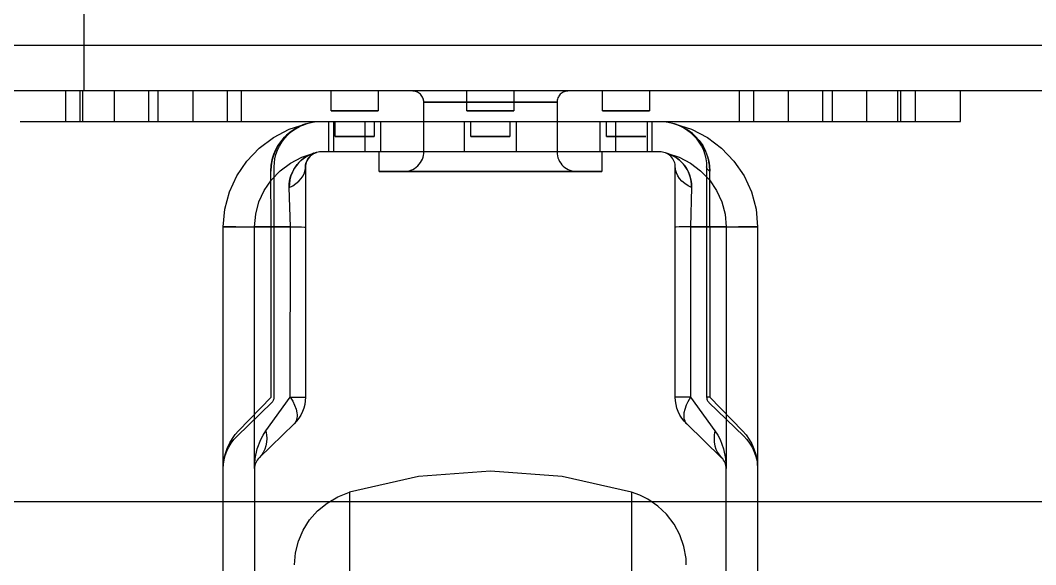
# Model space of a CAD drawing. Header units: millimetres. Extents: x 10366 to 13995, y 24552 to 29685.
# Drawn here: x 12621.7 to 12688.4, y 28023.2 to 28059 of the extents above; entities that cross this region are included whole.
import ezdxf

# ---------------------------------------------------------------- set-up
doc = ezdxf.new("R2010")
doc.units = ezdxf.units.MM
doc.header["$LTSCALE"] = 3
doc.layers.add('DomyÅ›lny', color=7, linetype='Continuous')

msp = doc.modelspace()

# ---------------------------------------------------------------- linework, layer by layer
at = {"layer": 'DomyÅ›lny'}
for p, q in [((12625.916, 28054.328), (12625.916, 28754.328)), ((13250.88, 28057.328), (12567.06, 28057.328)), ((13253.97, 28054.328), (12563.97, 28054.328)), ((12624.703, 28052.328), (12624.703, 28054.328)), ((12625.638, 28054.328), (12625.638, 28052.328)), ((12625.836, 28052.328), (12625.836, 28054.328)), ((12627.895, 28054.328), (12627.895, 28052.328)), ((12630.153, 28052.328), (12630.153, 28054.328)), ((12630.787, 28052.328), (12630.787, 28054.328)), ((12633.045, 28054.328), (12633.045, 28052.328)), ((12635.302, 28054.328), (12635.302, 28052.328)), ((12636.237, 28054.328), (12636.237, 28052.328)), ((12642.148, 28053.028), (12642.148, 28054.328)), ((12645.238, 28054.328), (12645.238, 28053.028)), ((12651.067, 28053.028), (12651.067, 28054.328)), ((12654.156, 28054.328), (12654.156, 28053.028)), ((12659.986, 28053.028), (12659.986, 28054.328)), ((12663.075, 28054.328), (12663.075, 28053.028)), ((12668.986, 28052.328), (12668.986, 28054.328)), ((12669.921, 28052.328), (12669.921, 28054.328)), ((12672.179, 28054.328), (12672.179, 28052.328)), ((12674.436, 28054.328), (12674.436, 28052.328)), ((12675.071, 28054.328), (12675.071, 28052.328)), ((12677.328, 28054.328), (12677.328, 28052.328)), ((12679.388, 28052.328), (12679.388, 28054.328)), ((12679.586, 28052.328), (12679.586, 28054.328)), ((12680.521, 28054.328), (12680.521, 28052.328)), ((12683.507, 28052.328), (12683.507, 28054.328)), ((12648.235, 28050.328), (12648.235, 28053.588)), ((12656.989, 28053.588), (12656.989, 28050.328)), ((12625.836, 28052.328), (12679.388, 28052.328)), ((12641.994, 28050.328), (12641.994, 28052.328)), ((12642.313, 28050.328), (12642.313, 28052.328)), ((12642.406, 28051.328), (12642.406, 28052.328)), ((12644.373, 28050.328), (12644.373, 28052.328)), ((12644.98, 28052.328), (12644.98, 28051.328)), ((12645.392, 28052.328), (12645.392, 28050.328)), ((12650.912, 28050.328), (12650.912, 28052.328)), ((12651.324, 28051.328), (12651.324, 28052.328)), ((12653.899, 28052.328), (12653.899, 28051.328)), ((12654.311, 28052.328), (12654.311, 28050.328)), ((12659.831, 28050.328), (12659.831, 28052.328)), ((12660.243, 28051.328), (12660.243, 28052.328)), ((12660.85, 28050.328), (12660.85, 28052.328)), ((12662.91, 28052.328), (12662.91, 28050.328)), ((12663.23, 28052.328), (12663.23, 28050.328)), ((12642.313, 28050.328), (12641.489, 28050.328)), ((12644.373, 28050.328), (12642.313, 28050.328)), ((12660.85, 28050.328), (12644.373, 28050.328)), ((12645.3, 28049.028), (12645.3, 28050.328)), ((12659.924, 28050.328), (12659.924, 28049.028)), ((12662.91, 28050.328), (12660.85, 28050.328)), ((12663.734, 28050.328), (12662.91, 28050.328)), ((12638.4, 28034.198), (12638.4, 28049.328)), ((12640.459, 28049.328), (12640.459, 28034.198)), ((12664.764, 28034.198), (12664.764, 28049.328)), ((12666.824, 28049.328), (12666.824, 28034.198)), ((12635.958, 28031.619), (12638.249, 28033.844)), ((12666.974, 28033.844), (12669.266, 28031.619)), ((12639.705, 28032.43), (12637.414, 28030.205)), ((12667.809, 28030.205), (12665.518, 28032.43)), ((12635.053, 28001.809), (12635.053, 28029.498)), ((12637.112, 28029.498), (12637.112, 28001.809)), ((12668.111, 28001.809), (12668.111, 28029.498)), ((12670.171, 28029.498), (12670.171, 28001.809)), ((12563.97, 28027.328), (13253.97, 28027.328))]:
    msp.add_line(p, q, dxfattribs=at)
for points in [[(12648.235, 28053.588, 0), (12648.232, 28053.654, 0), (12648.222, 28053.723, 0), (12648.205, 28053.792, 0), (12648.181, 28053.86, 0), (12648.15, 28053.928, 0), (12648.111, 28053.993, 0), (12648.064, 28054.054, 0), (12648.012, 28054.111, 0), (12647.953, 28054.163, 0), (12647.89, 28054.207, 0), (12647.823, 28054.245, 0), (12647.753, 28054.276, 0), (12647.682, 28054.299, 0), (12647.611, 28054.316, 0), (12647.541, 28054.325, 0), (12647.473, 28054.328, 0)], [(12657.751, 28054.328, 0), (12657.675, 28054.324, 0), (12657.6, 28054.313, 0), (12657.526, 28054.295, 0), (12657.455, 28054.27, 0), (12657.386, 28054.238, 0), (12657.322, 28054.2, 0), (12657.262, 28054.156, 0), (12657.207, 28054.107, 0), (12657.158, 28054.053, 0), (12657.113, 28053.994, 0), (12657.076, 28053.932, 0), (12657.045, 28053.866, 0), (12657.02, 28053.799, 0), (12657.003, 28053.729, 0), (12656.992, 28053.659, 0), (12656.989, 28053.588, 0)], [(12648.235, 28053.588, 0), (12648.235, 28053.588, 0), (12648.235, 28053.588, 0), (12648.235, 28053.588, 0), (12648.235, 28053.588, 0), (12648.235, 28053.588, 0), (12648.235, 28053.588, 0), (12648.235, 28053.588, 0), (12648.235, 28053.588, 0), (12648.235, 28053.588, 0), (12648.236, 28053.588, 0), (12648.239, 28053.588, 0), (12648.252, 28053.588, 0), (12648.305, 28053.588, 0), (12648.531, 28053.588, 0), (12650.919, 28053.588, 0), (12656.6, 28053.588, 0), (12656.922, 28053.588, 0), (12656.981, 28053.588, 0), (12656.987, 28053.588, 0), (12656.988, 28053.588, 0), (12656.988, 28053.588, 0), (12656.989, 28053.588, 0), (12656.989, 28053.588, 0), (12656.989, 28053.588, 0), (12656.989, 28053.588, 0), (12656.989, 28053.588, 0), (12656.989, 28053.588, 0), (12656.989, 28053.588, 0), (12656.989, 28053.588, 0), (12656.989, 28053.588, 0), (12656.989, 28053.588, 0), (12656.989, 28053.588, 0), (12656.989, 28053.588, 0), (12656.988, 28053.588, 0), (12656.988, 28053.588, 0), (12656.988, 28053.588, 0), (12656.984, 28053.588, 0), (12656.971, 28053.588, 0), (12656.918, 28053.588, 0), (12656.692, 28053.588, 0), (12655.75, 28053.588, 0), (12652.612, 28053.588, 0)], [(12652.612, 28053.588, 0), (12648.235, 28053.588, 0)], [(12621.716, 28052.328, 0), (12621.716, 28052.328, 0), (12621.716, 28052.328, 0), (12621.716, 28052.328, 0), (12621.716, 28052.328, 0), (12621.716, 28052.328, 0), (12621.716, 28052.328, 0), (12621.716, 28052.328, 0), (12621.716, 28052.328, 0), (12621.716, 28052.328, 0), (12621.716, 28052.328, 0), (12621.717, 28052.328, 0), (12621.718, 28052.328, 0), (12621.723, 28052.328, 0), (12621.745, 28052.328, 0), (12621.836, 28052.328, 0), (12622.224, 28052.328, 0), (12625.836, 28052.328, 0)], [(12635.053, 28045.384, 0), (12635.155, 28046.556, 0), (12635.455, 28047.689, 0), (12635.944, 28048.755, 0), (12636.604, 28049.722, 0), (12637.416, 28050.567, 0), (12638.354, 28051.267, 0), (12639.396, 28051.808, 0), (12640.51, 28052.175, 0)], [(12638.4, 28049.328, 0), (12638.412, 28049.598, 0), (12638.451, 28049.874, 0), (12638.519, 28050.153, 0), (12638.617, 28050.432, 0), (12638.745, 28050.706, 0), (12638.903, 28050.97, 0), (12639.091, 28051.219, 0), (12639.305, 28051.449, 0), (12639.542, 28051.657, 0), (12639.799, 28051.839, 0), (12640.07, 28051.993, 0), (12640.352, 28052.117, 0), (12640.639, 28052.212, 0), (12640.927, 28052.278, 0), (12641.212, 28052.316, 0), (12641.489, 28052.328, 0)], [(12663.734, 28052.328, 0), (12664.012, 28052.316, 0), (12664.296, 28052.278, 0), (12664.584, 28052.212, 0), (12664.871, 28052.117, 0), (12665.153, 28051.993, 0), (12665.425, 28051.839, 0), (12665.681, 28051.657, 0), (12665.919, 28051.449, 0), (12666.133, 28051.219, 0), (12666.32, 28050.97, 0), (12666.478, 28050.706, 0), (12666.607, 28050.432, 0), (12666.704, 28050.153, 0), (12666.772, 28049.874, 0), (12666.811, 28049.598, 0), (12666.824, 28049.328, 0)], [(12664.713, 28052.175, 0), (12665.827, 28051.808, 0), (12666.869, 28051.267, 0), (12667.807, 28050.567, 0), (12668.62, 28049.722, 0), (12669.279, 28048.755, 0), (12669.768, 28047.689, 0), (12670.069, 28046.556, 0), (12670.17, 28045.385, 0)], [(12679.388, 28052.328, 0), (12683.507, 28052.328, 0)], [(12637.113, 28045.384, 0), (12637.185, 28046.22, 0), (12637.4, 28047.031, 0), (12637.749, 28047.791, 0), (12638.22, 28048.483, 0), (12638.801, 28049.086, 0), (12639.472, 28049.587, 0), (12640.215, 28049.972, 0), (12641.011, 28050.235, 0)], [(12641.489, 28050.328, 0), (12641.397, 28050.324, 0), (12641.302, 28050.311, 0), (12641.206, 28050.289, 0), (12641.11, 28050.258, 0), (12641.016, 28050.216, 0), (12640.926, 28050.165, 0), (12640.84, 28050.104, 0), (12640.761, 28050.035, 0), (12640.69, 28049.958, 0), (12640.627, 28049.875, 0), (12640.575, 28049.787, 0), (12640.532, 28049.696, 0), (12640.499, 28049.603, 0), (12640.477, 28049.51, 0), (12640.464, 28049.418, 0), (12640.459, 28049.328, 0)], [(12641.489, 28050.328, 0), (12641.39, 28050.323, 0), (12641.29, 28050.309, 0), (12641.192, 28050.285, 0), (12641.095, 28050.252, 0), (12641.003, 28050.209, 0), (12640.916, 28050.158, 0), (12640.835, 28050.1, 0), (12640.761, 28050.035, 0), (12640.694, 28049.964, 0), (12640.634, 28049.885, 0), (12640.582, 28049.8, 0), (12640.538, 28049.711, 0), (12640.503, 28049.617, 0), (12640.479, 28049.521, 0), (12640.464, 28049.424, 0), (12640.459, 28049.328, 0)], [(12646.896, 28049.028, 0), (12647.016, 28049.033, 0), (12647.14, 28049.05, 0), (12647.264, 28049.078, 0), (12647.389, 28049.119, 0), (12647.511, 28049.173, 0), (12647.629, 28049.24, 0), (12647.74, 28049.319, 0), (12647.843, 28049.409, 0), (12647.935, 28049.509, 0), (12648.017, 28049.617, 0), (12648.085, 28049.731, 0), (12648.141, 28049.849, 0), (12648.183, 28049.97, 0), (12648.212, 28050.091, 0), (12648.229, 28050.211, 0), (12648.235, 28050.328, 0)], [(12656.989, 28050.328, 0), (12656.996, 28050.194, 0), (12657.018, 28050.059, 0), (12657.052, 28049.933, 0), (12657.101, 28049.808, 0), (12657.161, 28049.69, 0), (12657.232, 28049.581, 0), (12657.314, 28049.479, 0), (12657.404, 28049.386, 0), (12657.503, 28049.304, 0), (12657.609, 28049.231, 0), (12657.72, 28049.169, 0), (12657.835, 28049.119, 0), (12657.956, 28049.079, 0), (12658.076, 28049.051, 0), (12658.2, 28049.034, 0), (12658.327, 28049.028, 0)], [(12664.764, 28049.328, 0), (12664.76, 28049.418, 0), (12664.747, 28049.51, 0), (12664.724, 28049.603, 0), (12664.692, 28049.696, 0), (12664.649, 28049.787, 0), (12664.596, 28049.875, 0), (12664.534, 28049.958, 0), (12664.462, 28050.035, 0), (12664.383, 28050.104, 0), (12664.298, 28050.165, 0), (12664.207, 28050.216, 0), (12664.113, 28050.258, 0), (12664.017, 28050.289, 0), (12663.921, 28050.311, 0), (12663.827, 28050.324, 0), (12663.734, 28050.328, 0)], [(12664.212, 28050.235, 0), (12665.008, 28049.972, 0), (12665.752, 28049.587, 0), (12666.423, 28049.086, 0), (12667.003, 28048.483, 0), (12667.475, 28047.791, 0), (12667.824, 28047.031, 0), (12668.038, 28046.22, 0), (12668.111, 28045.385, 0)], [(12638.201, 28045.382, 0), (12638.187, 28049.057, 0)], [(12639.392, 28047.972, 0), (12639.622, 28048.094, 0), (12639.833, 28048.235, 0), (12640.02, 28048.393, 0), (12640.177, 28048.567, 0), (12640.301, 28048.751, 0), (12640.39, 28048.942, 0), (12640.442, 28049.136, 0), (12640.455, 28049.232, 0), (12640.459, 28049.328, 0)], [(12665.831, 28047.972, 0), (12665.601, 28048.094, 0), (12665.39, 28048.235, 0), (12665.203, 28048.393, 0), (12665.046, 28048.567, 0), (12664.922, 28048.751, 0), (12664.833, 28048.942, 0), (12664.781, 28049.136, 0), (12664.768, 28049.232, 0), (12664.764, 28049.328, 0)], [(12667.037, 28049.057, 0), (12666.991, 28049.081, 0), (12666.949, 28049.109, 0), (12666.912, 28049.141, 0), (12666.88, 28049.176, 0), (12666.855, 28049.213, 0), (12666.838, 28049.251, 0), (12666.827, 28049.29, 0), (12666.824, 28049.309, 0), (12666.824, 28049.328, 0)], [(12667.022, 28045.382, 0), (12667.037, 28049.057, 0)], [(12639.466, 28045.385, 0), (12639.392, 28047.972, 0)], [(12665.831, 28047.972, 0), (12665.757, 28045.385, 0)], [(12635.053, 28029.498, 0), (12635.053, 28045.384, 0)], [(12637.112, 28029.498, 0), (12637.113, 28045.384, 0)], [(12638.2, 28034.198, 0), (12638.201, 28045.382, 0)], [(12639.462, 28034.201, 0), (12639.466, 28045.385, 0)], [(12639.466, 28045.385, 0), (12640.198, 28045.383, 0), (12640.395, 28045.382, 0), (12640.444, 28045.382, 0), (12640.456, 28045.381, 0), (12640.458, 28045.381, 0), (12640.459, 28045.381, 0), (12640.459, 28045.381, 0), (12640.459, 28045.381, 0), (12640.459, 28045.381, 0), (12640.459, 28045.381, 0), (12640.459, 28045.381, 0), (12640.459, 28045.381, 0), (12640.459, 28045.381, 0), (12640.459, 28045.381, 0), (12640.459, 28045.381, 0), (12640.459, 28045.381, 0), (12640.459, 28045.381, 0), (12640.459, 28045.381, 0), (12640.459, 28045.381, 0)], [(12665.757, 28045.385, 0), (12665.026, 28045.383, 0), (12664.828, 28045.382, 0), (12664.78, 28045.382, 0), (12664.768, 28045.381, 0), (12664.765, 28045.381, 0), (12664.764, 28045.381, 0), (12664.764, 28045.381, 0), (12664.764, 28045.381, 0), (12664.764, 28045.381, 0), (12664.764, 28045.381, 0), (12664.764, 28045.381, 0), (12664.764, 28045.381, 0), (12664.764, 28045.381, 0), (12664.764, 28045.381, 0), (12664.764, 28045.381, 0), (12664.764, 28045.381, 0), (12664.764, 28045.381, 0), (12664.764, 28045.381, 0), (12664.764, 28045.381, 0)], [(12665.757, 28045.385, 0), (12665.762, 28034.201, 0)], [(12667.022, 28045.382, 0), (12666.876, 28045.382, 0), (12666.837, 28045.381, 0), (12666.827, 28045.381, 0), (12666.824, 28045.381, 0), (12666.824, 28045.381, 0), (12666.824, 28045.381, 0), (12666.824, 28045.381, 0), (12666.824, 28045.381, 0), (12666.824, 28045.381, 0), (12666.824, 28045.381, 0), (12666.824, 28045.381, 0), (12666.824, 28045.381, 0), (12666.824, 28045.381, 0), (12666.824, 28045.381, 0), (12666.824, 28045.381, 0), (12666.824, 28045.381, 0), (12666.824, 28045.381, 0), (12666.824, 28045.381, 0), (12666.824, 28045.381, 0)], [(12667.022, 28045.382, 0), (12667.023, 28034.198, 0)], [(12668.111, 28045.385, 0), (12668.111, 28029.498, 0)], [(12670.17, 28045.385, 0), (12670.171, 28029.498, 0)], [(12636.046, 28031.973, 0), (12638.2, 28034.198, 0)], [(12637.853, 28031.974, 0), (12639.462, 28034.201, 0)], [(12638.249, 28033.844, 0), (12638.282, 28033.88, 0), (12638.312, 28033.919, 0), (12638.339, 28033.962, 0), (12638.361, 28034.006, 0), (12638.378, 28034.053, 0), (12638.39, 28034.101, 0), (12638.397, 28034.15, 0), (12638.4, 28034.198, 0)], [(12639.462, 28034.201, 0), (12639.618, 28033.936, 0), (12639.746, 28033.668, 0), (12639.839, 28033.405, 0), (12639.892, 28033.155, 0), (12639.903, 28033.038, 0), (12639.904, 28032.927, 0), (12639.895, 28032.824, 0), (12639.875, 28032.728, 0), (12639.846, 28032.64, 0), (12639.807, 28032.561, 0), (12639.76, 28032.491, 0), (12639.705, 28032.43, 0)], [(12639.462, 28034.201, 0), (12640.197, 28034.2, 0), (12640.395, 28034.199, 0), (12640.444, 28034.198, 0), (12640.456, 28034.198, 0), (12640.459, 28034.198, 0), (12640.459, 28034.198, 0), (12640.459, 28034.198, 0), (12640.459, 28034.198, 0), (12640.459, 28034.198, 0), (12640.459, 28034.198, 0), (12640.459, 28034.198, 0), (12640.459, 28034.198, 0), (12640.459, 28034.198, 0), (12640.459, 28034.198, 0), (12640.459, 28034.198, 0), (12640.459, 28034.198, 0), (12640.459, 28034.198, 0), (12640.459, 28034.198, 0), (12640.459, 28034.198, 0)], [(12640.459, 28034.198, 0), (12640.447, 28033.957, 0), (12640.411, 28033.715, 0), (12640.349, 28033.475, 0), (12640.263, 28033.241, 0), (12640.154, 28033.017, 0), (12640.023, 28032.805, 0), (12639.872, 28032.609, 0), (12639.705, 28032.43, 0)], [(12665.762, 28034.201, 0), (12665.027, 28034.2, 0), (12664.829, 28034.199, 0), (12664.78, 28034.198, 0), (12664.768, 28034.198, 0), (12664.765, 28034.198, 0), (12664.764, 28034.198, 0), (12664.764, 28034.198, 0), (12664.764, 28034.198, 0), (12664.764, 28034.198, 0), (12664.764, 28034.198, 0), (12664.764, 28034.198, 0), (12664.764, 28034.198, 0), (12664.764, 28034.198, 0), (12664.764, 28034.198, 0), (12664.764, 28034.198, 0), (12664.764, 28034.198, 0), (12664.764, 28034.198, 0), (12664.764, 28034.198, 0), (12664.764, 28034.198, 0)], [(12665.518, 28032.43, 0), (12665.351, 28032.609, 0), (12665.201, 28032.805, 0), (12665.069, 28033.017, 0), (12664.96, 28033.241, 0), (12664.874, 28033.475, 0), (12664.812, 28033.715, 0), (12664.776, 28033.957, 0), (12664.764, 28034.198, 0)], [(12665.762, 28034.201, 0), (12665.58, 28033.887, 0), (12665.478, 28033.668, 0), (12665.38, 28033.388, 0), (12665.331, 28033.155, 0), (12665.32, 28033.029, 0), (12665.32, 28032.913, 0), (12665.332, 28032.808, 0), (12665.353, 28032.713, 0), (12665.383, 28032.628, 0), (12665.421, 28032.553, 0), (12665.466, 28032.487, 0), (12665.518, 28032.43, 0)], [(12665.762, 28034.201, 0), (12667.37, 28031.974, 0)], [(12667.023, 28034.198, 0), (12666.876, 28034.198, 0), (12666.837, 28034.198, 0), (12666.827, 28034.198, 0), (12666.824, 28034.198, 0), (12666.824, 28034.198, 0), (12666.824, 28034.198, 0), (12666.824, 28034.198, 0), (12666.824, 28034.198, 0), (12666.824, 28034.198, 0), (12666.824, 28034.198, 0), (12666.824, 28034.198, 0), (12666.824, 28034.198, 0), (12666.824, 28034.198, 0), (12666.824, 28034.198, 0), (12666.824, 28034.198, 0), (12666.824, 28034.198, 0), (12666.824, 28034.198, 0), (12666.824, 28034.198, 0), (12666.824, 28034.198, 0)], [(12666.824, 28034.198, 0), (12666.826, 28034.15, 0), (12666.833, 28034.101, 0), (12666.846, 28034.053, 0), (12666.863, 28034.006, 0), (12666.885, 28033.962, 0), (12666.911, 28033.919, 0), (12666.941, 28033.88, 0), (12666.974, 28033.844, 0)], [(12667.023, 28034.198, 0), (12669.178, 28031.973, 0)], [(12635.053, 28029.498, 0), (12635.075, 28029.902, 0), (12635.123, 28030.207, 0), (12635.213, 28030.563, 0), (12635.326, 28030.875, 0), (12635.478, 28031.195, 0), (12635.652, 28031.485, 0), (12635.843, 28031.744, 0), (12636.046, 28031.973, 0)], [(12635.053, 28029.498, 0), (12635.067, 28029.787, 0), (12635.111, 28030.078, 0), (12635.185, 28030.365, 0), (12635.288, 28030.646, 0), (12635.419, 28030.915, 0), (12635.577, 28031.169, 0), (12635.757, 28031.405, 0), (12635.958, 28031.619, 0)], [(12637.112, 28029.498, 0), (12637.157, 28030.152, 0), (12637.292, 28030.792, 0), (12637.521, 28031.406, 0), (12637.674, 28031.697, 0), (12637.853, 28031.974, 0)], [(12637.853, 28031.974, 0), (12637.898, 28031.726, 0), (12637.915, 28031.476, 0), (12637.903, 28031.23, 0), (12637.86, 28030.991, 0), (12637.788, 28030.766, 0), (12637.687, 28030.558, 0), (12637.561, 28030.37, 0), (12637.414, 28030.205, 0)], [(12667.37, 28031.974, 0), (12667.325, 28031.726, 0), (12667.308, 28031.476, 0), (12667.32, 28031.23, 0), (12667.363, 28030.991, 0), (12667.436, 28030.766, 0), (12667.536, 28030.558, 0), (12667.662, 28030.37, 0), (12667.809, 28030.205, 0)], [(12667.37, 28031.974, 0), (12667.55, 28031.697, 0), (12667.702, 28031.406, 0), (12667.932, 28030.792, 0), (12668.066, 28030.152, 0), (12668.111, 28029.498, 0)], [(12669.178, 28031.973, 0), (12669.411, 28031.706, 0), (12669.623, 28031.406, 0), (12669.785, 28031.119, 0), (12669.931, 28030.792, 0), (12670.031, 28030.491, 0), (12670.111, 28030.152, 0), (12670.152, 28029.869, 0), (12670.171, 28029.498, 0)], [(12669.266, 28031.619, 0), (12669.466, 28031.405, 0), (12669.647, 28031.169, 0), (12669.804, 28030.915, 0), (12669.935, 28030.646, 0), (12670.039, 28030.365, 0), (12670.112, 28030.078, 0), (12670.156, 28029.787, 0), (12670.171, 28029.498, 0)], [(12637.414, 28030.205, 0), (12637.347, 28030.134, 0), (12637.287, 28030.055, 0), (12637.235, 28029.97, 0), (12637.191, 28029.881, 0), (12637.156, 28029.787, 0), (12637.132, 28029.691, 0), (12637.117, 28029.594, 0), (12637.112, 28029.498, 0)], [(12668.111, 28029.498, 0), (12668.106, 28029.594, 0), (12668.092, 28029.691, 0), (12668.067, 28029.787, 0), (12668.033, 28029.881, 0), (12667.989, 28029.97, 0), (12667.936, 28030.055, 0), (12667.876, 28030.134, 0), (12667.809, 28030.205, 0)], [(12661.88, 28027.946, 0), (12657.327, 28028.976, 0), (12652.612, 28029.328, 0), (12647.896, 28028.976, 0), (12643.343, 28027.946, 0)], [(12639.739, 28023.176, 0), (12639.803, 28023.963, 0), (12639.993, 28024.729, 0), (12640.306, 28025.458, 0), (12640.727, 28026.123, 0), (12641.258, 28026.723, 0), (12641.878, 28027.233, 0), (12642.585, 28027.648, 0), (12643.343, 28027.946, 0)], [(12643.343, 28027.946, 0), (12643.343, 28027.946, 0), (12643.343, 28027.946, 0), (12643.343, 28027.946, 0), (12643.343, 28027.946, 0), (12643.343, 28027.946, 0), (12643.343, 28027.946, 0), (12643.343, 28027.946, 0), (12643.343, 28027.946, 0), (12643.343, 28027.946, 0), (12643.343, 28027.944, 0), (12643.343, 28027.936, 0), (12643.343, 28027.907, 0), (12643.343, 28027.786, 0), (12643.343, 28027.285, 0), (12643.343, 28025.163, 0), (12643.343, 28003.283, 0), (12643.343, 27962.583, 0)], [(12661.88, 28027.946, 0), (12661.88, 28027.946, 0), (12661.88, 28027.946, 0), (12661.88, 28027.946, 0), (12661.88, 28027.946, 0), (12661.88, 28027.946, 0), (12661.88, 28027.946, 0), (12661.88, 28027.946, 0), (12661.88, 28027.946, 0), (12661.88, 28027.946, 0), (12661.88, 28027.944, 0), (12661.88, 28027.936, 0), (12661.88, 28027.907, 0), (12661.88, 28027.786, 0), (12661.88, 28027.285, 0), (12661.88, 28025.163, 0), (12661.88, 28003.283, 0), (12661.88, 27962.583, 0)], [(12665.485, 28023.176, 0), (12665.468, 28023.578, 0), (12665.334, 28024.378, 0), (12665.07, 28025.142, 0), (12664.685, 28025.851, 0), (12664.191, 28026.491, 0), (12663.61, 28027.035, 0), (12662.956, 28027.481, 0), (12662.434, 28027.743, 0), (12661.88, 28027.946, 0)]]:
    msp.add_polyline3d(points, dxfattribs=at)
for points in [[(12643.693, 28053.028, 0), (12645.238, 28053.028, 0), (12643.693, 28053.028, 0), (12642.148, 28053.028, 0)], [(12652.612, 28053.028, 0), (12654.156, 28053.028, 0), (12652.612, 28053.028, 0), (12651.067, 28053.028, 0)], [(12661.53, 28053.028, 0), (12663.075, 28053.028, 0), (12661.53, 28053.028, 0), (12659.986, 28053.028, 0)], [(12638.187, 28049.057, 0), (12638.208, 28049.442, 0), (12638.299, 28049.907, 0), (12638.381, 28050.165, 0), (12638.493, 28050.435, 0), (12638.642, 28050.713, 0), (12638.83, 28050.992, 0), (12639.089, 28051.297, 0), (12639.332, 28051.525, 0), (12639.706, 28051.801, 0), (12640.049, 28051.992, 0), (12640.45, 28052.155, 0), (12640.495, 28052.17, 0), (12640.507, 28052.174, 0), (12640.51, 28052.175, 0), (12640.51, 28052.175, 0), (12640.51, 28052.175, 0), (12640.51, 28052.175, 0), (12640.51, 28052.175, 0), (12640.51, 28052.175, 0), (12640.51, 28052.175, 0), (12640.51, 28052.175, 0), (12640.51, 28052.175, 0), (12640.51, 28052.175, 0), (12640.51, 28052.175, 0), (12640.51, 28052.175, 0), (12640.51, 28052.175, 0), (12640.51, 28052.175, 0), (12640.51, 28052.175, 0), (12640.51, 28052.175, 0), (12640.51, 28052.175, 0), (12640.51, 28052.175, 0), (12640.51, 28052.175, 0), (12640.51, 28052.175, 0), (12640.509, 28052.174, 0), (12640.504, 28052.173, 0), (12640.484, 28052.166, 0), (12640.291, 28052.097, 0), (12639.964, 28051.949, 0), (12639.507, 28051.665, 0), (12639.217, 28051.423, 0), (12638.883, 28051.061, 0), (12638.658, 28050.74, 0), (12638.467, 28050.377, 0), (12638.334, 28050.028, 0), (12638.25, 28049.704, 0), (12638.205, 28049.411, 0)], [(12667.037, 28049.057, 0), (12667.015, 28049.442, 0), (12666.925, 28049.908, 0), (12666.843, 28050.165, 0), (12666.73, 28050.435, 0), (12666.582, 28050.713, 0), (12666.394, 28050.992, 0), (12666.135, 28051.297, 0), (12665.892, 28051.525, 0), (12665.518, 28051.801, 0), (12665.175, 28051.992, 0), (12664.774, 28052.155, 0), (12664.728, 28052.17, 0), (12664.717, 28052.174, 0), (12664.714, 28052.175, 0), (12664.713, 28052.175, 0), (12664.713, 28052.175, 0), (12664.713, 28052.175, 0), (12664.713, 28052.175, 0), (12664.713, 28052.175, 0), (12664.713, 28052.175, 0), (12664.713, 28052.175, 0), (12664.713, 28052.175, 0), (12664.713, 28052.175, 0), (12664.713, 28052.175, 0), (12664.713, 28052.175, 0), (12664.713, 28052.175, 0), (12664.713, 28052.175, 0), (12664.713, 28052.175, 0), (12664.713, 28052.175, 0), (12664.713, 28052.175, 0), (12664.713, 28052.175, 0), (12664.713, 28052.175, 0), (12664.715, 28052.174, 0), (12664.719, 28052.173, 0), (12664.739, 28052.166, 0), (12664.933, 28052.097, 0), (12665.26, 28051.949, 0), (12665.716, 28051.665, 0), (12666.006, 28051.423, 0), (12666.34, 28051.061, 0), (12666.565, 28050.74, 0), (12666.757, 28050.378, 0), (12666.889, 28050.029, 0), (12666.973, 28049.705, 0), (12667.019, 28049.411, 0)], [(12643.693, 28051.328, 0), (12644.98, 28051.328, 0), (12643.693, 28051.328, 0), (12642.406, 28051.328, 0)], [(12652.612, 28051.328, 0), (12653.899, 28051.328, 0), (12652.612, 28051.328, 0), (12651.324, 28051.328, 0)], [(12661.53, 28051.328, 0), (12662.818, 28051.328, 0), (12661.53, 28051.328, 0), (12660.243, 28051.328, 0)], [(12639.392, 28047.972, 0), (12639.395, 28048.189, 0), (12639.418, 28048.4, 0), (12639.459, 28048.605, 0), (12639.518, 28048.802, 0), (12639.594, 28048.99, 0), (12639.685, 28049.168, 0), (12639.907, 28049.492, 0), (12640.176, 28049.767, 0), (12640.479, 28049.99, 0), (12640.796, 28050.155, 0), (12641.011, 28050.235, 0), (12641.011, 28050.235, 0), (12641.011, 28050.235, 0), (12641.011, 28050.235, 0), (12641.011, 28050.235, 0), (12641.011, 28050.235, 0), (12641.011, 28050.235, 0), (12641.011, 28050.235, 0), (12641.011, 28050.235, 0), (12641.01, 28050.235, 0), (12641.009, 28050.234, 0), (12640.991, 28050.228, 0), (12640.62, 28050.071, 0), (12640.412, 28049.948, 0), (12640.214, 28049.8, 0), (12640.031, 28049.63, 0), (12639.864, 28049.437, 0), (12639.718, 28049.225, 0), (12639.596, 28048.994, 0), (12639.5, 28048.746, 0), (12639.432, 28048.483, 0), (12639.398, 28048.232, 0)], [(12640.459, 28049.328, 0), (12640.47, 28049.469, 0), (12640.503, 28049.614, 0), (12640.56, 28049.76, 0), (12640.645, 28049.901, 0), (12640.701, 28049.972, 0), (12640.763, 28050.037, 0), (12640.83, 28050.096, 0), (12640.969, 28050.191, 0), (12641.068, 28050.24, 0), (12641.17, 28050.279, 0), (12641.173, 28050.28, 0), (12641.173, 28050.28, 0), (12641.173, 28050.28, 0), (12641.173, 28050.28, 0), (12641.173, 28050.28, 0), (12641.173, 28050.28, 0), (12641.173, 28050.28, 0), (12641.173, 28050.28, 0), (12641.173, 28050.28, 0), (12641.173, 28050.28, 0), (12641.173, 28050.28, 0), (12641.173, 28050.28, 0), (12641.173, 28050.28, 0), (12641.173, 28050.28, 0), (12641.173, 28050.28, 0), (12641.173, 28050.28, 0), (12641.173, 28050.28, 0), (12641.173, 28050.28, 0), (12641.173, 28050.28, 0), (12641.173, 28050.28, 0), (12641.172, 28050.279, 0), (12641.166, 28050.278, 0), (12641.098, 28050.253, 0), (12640.996, 28050.206, 0), (12640.91, 28050.155, 0), (12640.818, 28050.086, 0), (12640.732, 28050.006, 0), (12640.656, 28049.916, 0), (12640.603, 28049.838, 0), (12640.553, 28049.744, 0), (12640.514, 28049.649, 0), (12640.486, 28049.553, 0), (12640.468, 28049.458, 0)], [(12665.831, 28047.972, 0), (12665.829, 28048.189, 0), (12665.806, 28048.4, 0), (12665.764, 28048.605, 0), (12665.705, 28048.802, 0), (12665.629, 28048.99, 0), (12665.539, 28049.168, 0), (12665.316, 28049.492, 0), (12665.047, 28049.767, 0), (12664.745, 28049.99, 0), (12664.428, 28050.155, 0), (12664.212, 28050.235, 0), (12664.212, 28050.235, 0), (12664.212, 28050.235, 0), (12664.212, 28050.235, 0), (12664.212, 28050.235, 0), (12664.212, 28050.235, 0), (12664.212, 28050.235, 0), (12664.212, 28050.235, 0), (12664.213, 28050.235, 0), (12664.213, 28050.235, 0), (12664.215, 28050.234, 0), (12664.232, 28050.228, 0), (12664.604, 28050.071, 0), (12664.811, 28049.948, 0), (12665.009, 28049.8, 0), (12665.193, 28049.63, 0), (12665.359, 28049.437, 0), (12665.505, 28049.225, 0), (12665.628, 28048.994, 0), (12665.724, 28048.746, 0), (12665.791, 28048.483, 0), (12665.826, 28048.232, 0)], [(12652.612, 28049.028, 0), (12645.3, 28049.028, 0), (12652.612, 28049.028, 0), (12659.924, 28049.028, 0)], [(12638.201, 28045.382, 0), (12635.884, 28045.384, 0), (12635.264, 28045.384, 0), (12635.106, 28045.384, 0), (12635.066, 28045.384, 0), (12635.056, 28045.384, 0), (12635.054, 28045.384, 0), (12635.053, 28045.384, 0), (12635.053, 28045.384, 0), (12635.053, 28045.384, 0), (12635.053, 28045.384, 0), (12635.053, 28045.384, 0), (12635.053, 28045.384, 0), (12635.053, 28045.384, 0), (12635.053, 28045.384, 0), (12635.053, 28045.384, 0), (12635.053, 28045.384, 0), (12635.053, 28045.384, 0), (12635.053, 28045.384, 0), (12635.053, 28045.384, 0), (12635.053, 28045.384, 0), (12635.053, 28045.384, 0), (12635.053, 28045.384, 0), (12635.053, 28045.384, 0), (12635.053, 28045.384, 0), (12635.053, 28045.384, 0), (12635.053, 28045.384, 0), (12635.056, 28045.384, 0), (12635.07, 28045.384, 0), (12635.133, 28045.384, 0), (12635.392, 28045.384, 0)], [(12639.466, 28045.385, 0), (12637.113, 28045.384, 0), (12637.113, 28045.384, 0), (12637.113, 28045.384, 0), (12637.113, 28045.384, 0), (12637.113, 28045.384, 0), (12637.113, 28045.384, 0), (12637.113, 28045.384, 0), (12637.113, 28045.384, 0), (12637.113, 28045.384, 0), (12637.113, 28045.384, 0), (12637.114, 28045.384, 0), (12637.117, 28045.384, 0), (12637.151, 28045.384, 0), (12637.319, 28045.384, 0), (12638.042, 28045.385, 0)], [(12665.757, 28045.385, 0), (12667.489, 28045.385, 0), (12667.953, 28045.385, 0), (12668.071, 28045.385, 0), (12668.101, 28045.385, 0), (12668.108, 28045.385, 0), (12668.11, 28045.385, 0), (12668.11, 28045.385, 0), (12668.111, 28045.385, 0), (12668.111, 28045.385, 0), (12668.111, 28045.385, 0), (12668.111, 28045.385, 0), (12668.111, 28045.385, 0), (12668.111, 28045.385, 0), (12668.111, 28045.385, 0), (12668.111, 28045.385, 0), (12668.111, 28045.385, 0), (12668.111, 28045.385, 0), (12668.111, 28045.385, 0), (12668.111, 28045.385, 0), (12668.111, 28045.385, 0), (12668.111, 28045.385, 0), (12668.111, 28045.385, 0), (12668.111, 28045.385, 0), (12668.111, 28045.385, 0), (12668.111, 28045.385, 0), (12668.11, 28045.385, 0), (12668.108, 28045.385, 0), (12668.098, 28045.385, 0), (12668.051, 28045.385, 0), (12667.858, 28045.385, 0)], [(12667.022, 28045.382, 0), (12670.17, 28045.385, 0), (12670.17, 28045.385, 0), (12670.17, 28045.385, 0), (12670.17, 28045.385, 0), (12670.17, 28045.385, 0), (12670.17, 28045.385, 0), (12670.17, 28045.385, 0), (12670.17, 28045.385, 0), (12670.17, 28045.385, 0), (12670.17, 28045.385, 0), (12670.169, 28045.385, 0), (12670.165, 28045.385, 0), (12670.119, 28045.384, 0), (12669.894, 28045.384, 0), (12668.927, 28045.383, 0)]]:
    msp.add_polyline3d(points, close=True, dxfattribs=at)

doc.saveas('drawing.dxf')
